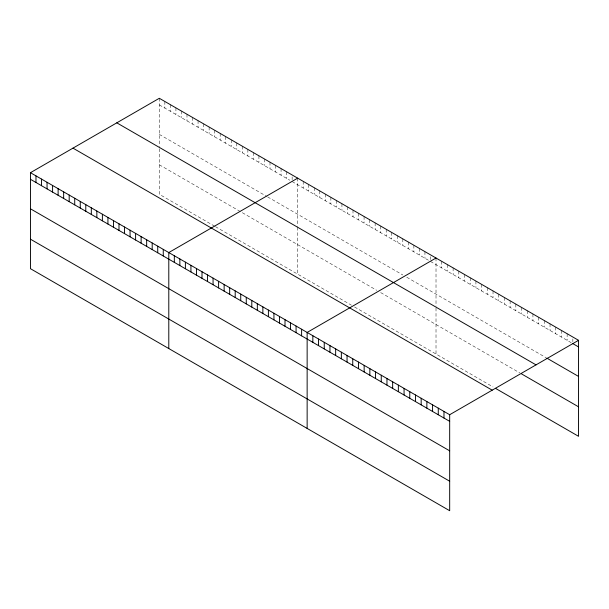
<?xml version="1.0" encoding="UTF-8"?>
<svg xmlns="http://www.w3.org/2000/svg" width="609" height="609" viewBox="0 0 609 609"><rect width="100%" height="100%" fill="white"/><g stroke="black" fill="none" stroke-linecap="round" stroke-linejoin="round"><path stroke-width="0.46" stroke-dasharray="3.04 2.28" d="M159.322 104.893L289.762 180.203M292.137 181.573L428.896 260.53M430.479 261.444L571.219 342.7M159.322 134.391L266.833 196.463M267.625 196.92L402.808 274.964M406.766 277.247L545.969 357.62M159.322 164.78L240.745 211.787M242.329 212.701L376.72 290.295M380.678 292.579L519.903 372.959M214.665 226.221L159.322 194.279L159.322 147.416M215.449 226.677L351.423 305.185M354.59 307.012L493.031 386.936M572.848 338.916L572.848 341.748M567.146 333.74L567.146 340.347M561.445 330.443L561.445 337.059M555.743 327.155L555.743 333.762M550.041 323.859L550.041 330.474M544.339 320.57L544.339 327.185M538.638 317.281L538.638 323.889M532.936 313.985L532.936 320.6M527.234 310.697L527.234 317.304M521.532 307.4L521.532 314.016M515.831 304.112L515.831 310.719M510.129 300.823L510.129 307.431M504.427 297.527L504.427 304.142M498.733 294.238L498.733 300.846M493.031 290.942L493.031 297.557M487.329 287.654L487.329 294.261M481.628 284.365L481.628 290.973M475.926 281.069L475.926 287.684M470.224 277.78L470.224 284.388M464.522 274.484L464.522 281.099M458.821 271.195L458.821 277.803M453.119 267.899L453.119 274.514M447.417 264.611L447.417 271.226M441.715 261.322L441.715 267.93M436.014 258.026L436.014 306.289M436.014 308.025L436.014 354.019M430.479 256.724L430.479 259.556M424.945 251.639L424.945 258.246M419.411 248.442L419.411 255.057M413.876 245.244L413.876 251.86M408.342 242.055L408.342 248.662M402.808 238.857L402.808 245.473M397.274 235.66L397.274 242.275M391.739 232.471L391.739 239.078M386.205 229.273L386.205 235.881M380.678 226.076L380.678 232.691M375.144 222.886L375.144 229.494M369.61 219.689L369.61 226.297M364.075 216.492L364.075 223.107M358.541 213.302L358.541 219.91M353.007 210.105L353.007 216.713M347.473 206.908L347.473 213.523M341.938 203.711L341.938 210.326M336.404 200.521L336.404 207.129M330.87 197.324L330.87 203.939M325.335 194.126L325.335 200.742M319.801 190.937L319.801 197.544M314.267 187.739L314.267 194.347M308.733 184.542L308.733 191.157M303.198 181.353L303.198 187.96M297.672 178.155L297.672 226.419M297.672 227.286L297.672 274.149M292.137 176.846L292.137 179.685M286.603 171.768L286.603 178.376M281.069 168.571L281.069 175.179M275.534 165.374L275.534 171.989M270 162.177L270 168.792M264.466 158.987L264.466 165.595M258.932 155.79L258.932 162.405M253.397 152.593L253.397 159.208M247.863 149.403L247.863 156.011M242.329 146.206L242.329 152.813M236.794 143.008L236.794 149.624M231.26 139.819L231.26 146.426M225.726 136.622L225.726 143.229M220.192 133.424L220.192 140.04M214.665 130.235L214.665 136.842M209.131 127.037L209.131 133.645M203.596 123.84L203.596 130.455M198.062 120.643L198.062 127.258M192.528 117.453L192.528 124.061M186.993 114.256L186.993 120.871M181.459 111.059L181.459 117.674M175.925 107.869L175.925 114.477M170.391 104.672L170.391 111.28M164.856 101.475L164.856 108.09M159.322 98.285L159.322 146.548"/><path stroke-width="0.91" d="M30.45 172.69L449.678 414.721L449.678 510.715L30.45 268.683L30.45 172.69L159.322 98.285L578.55 340.317L578.55 436.31L495.475 388.352M297.672 178.155L168.792 252.56L168.792 348.554M436.014 258.026L307.142 332.43L307.142 428.424M449.678 414.721L578.55 340.317M572.848 343.643L578.55 346.932M546.783 358.092L578.55 376.431M116.799 122.835L536.019 364.875M521.532 373.903L578.55 406.82M72.981 148.132L492.201 390.171M30.45 179.297L449.678 421.337M30.45 208.796L449.678 450.835M30.45 239.185L449.678 481.224M443.976 411.433L443.976 418.048M438.274 408.144L438.274 414.752M432.573 404.848L432.573 411.463M426.871 401.559L426.871 408.167M421.169 398.263L421.169 404.878M415.467 394.975L415.467 401.582M409.766 391.686L409.766 398.294M404.064 388.39L404.064 395.005M398.362 385.101L398.362 391.709M392.66 381.805L392.66 388.42M386.959 378.516L386.959 385.124M381.257 375.228L381.257 381.835M375.555 371.932L375.555 378.547M369.853 368.643L369.853 375.251M364.152 365.347L364.152 371.962M358.45 362.058L358.45 368.666M352.748 358.762L352.748 365.377M347.046 355.473L347.046 362.089M341.352 352.185L341.352 358.792M335.65 348.888L335.65 355.504M329.949 345.6L329.949 352.208M324.247 342.304L324.247 348.919M318.545 339.015L318.545 345.623M312.843 335.726L312.843 342.334M301.607 329.233L301.607 335.848M296.073 326.043L296.073 332.651M290.539 322.846L290.539 329.461M285.004 319.649L285.004 326.264M279.47 316.459L279.47 323.067M273.936 313.262L273.936 319.877M268.402 310.065L268.402 316.68M262.867 306.875L262.867 313.483M257.333 303.678L257.333 310.286M251.799 300.481L251.799 307.096M246.264 297.291L246.264 303.899M240.738 294.094L240.738 300.701M235.203 290.896L235.203 297.512M229.669 287.707L229.669 294.314M224.135 284.51L224.135 291.117M218.601 281.312L218.601 287.928M213.066 278.115L213.066 284.73M207.532 274.925L207.532 281.533M201.998 271.728L201.998 278.343M196.463 268.531L196.463 275.146M190.929 265.341L190.929 271.949M185.395 262.144L185.395 268.752M179.861 258.947L179.861 265.562M174.326 255.757L174.326 262.365M163.258 249.363L163.258 255.978M157.731 246.173L157.731 252.781M152.197 242.976L152.197 249.583M146.662 239.779L146.662 246.394M141.128 236.581L141.128 243.197M135.594 233.392L135.594 239.999M130.06 230.194L130.06 236.81M124.525 226.997L124.525 233.612M118.991 223.808L118.991 230.415M113.457 220.61L113.457 227.218M107.922 217.413L107.922 224.028M102.388 214.223L102.388 220.831M96.854 211.026L96.854 217.634M91.32 207.829L91.32 214.444M85.785 204.639L85.785 211.247M80.251 201.442L80.251 208.05M74.717 198.245L74.717 204.86M69.19 195.047L69.19 201.663M63.656 191.858L63.656 198.465M58.121 188.661L58.121 195.276M52.587 185.463L52.587 192.079M47.053 182.274L47.053 188.881M41.519 179.076L41.519 185.684M35.984 175.879L35.984 182.494"/></g></svg>
